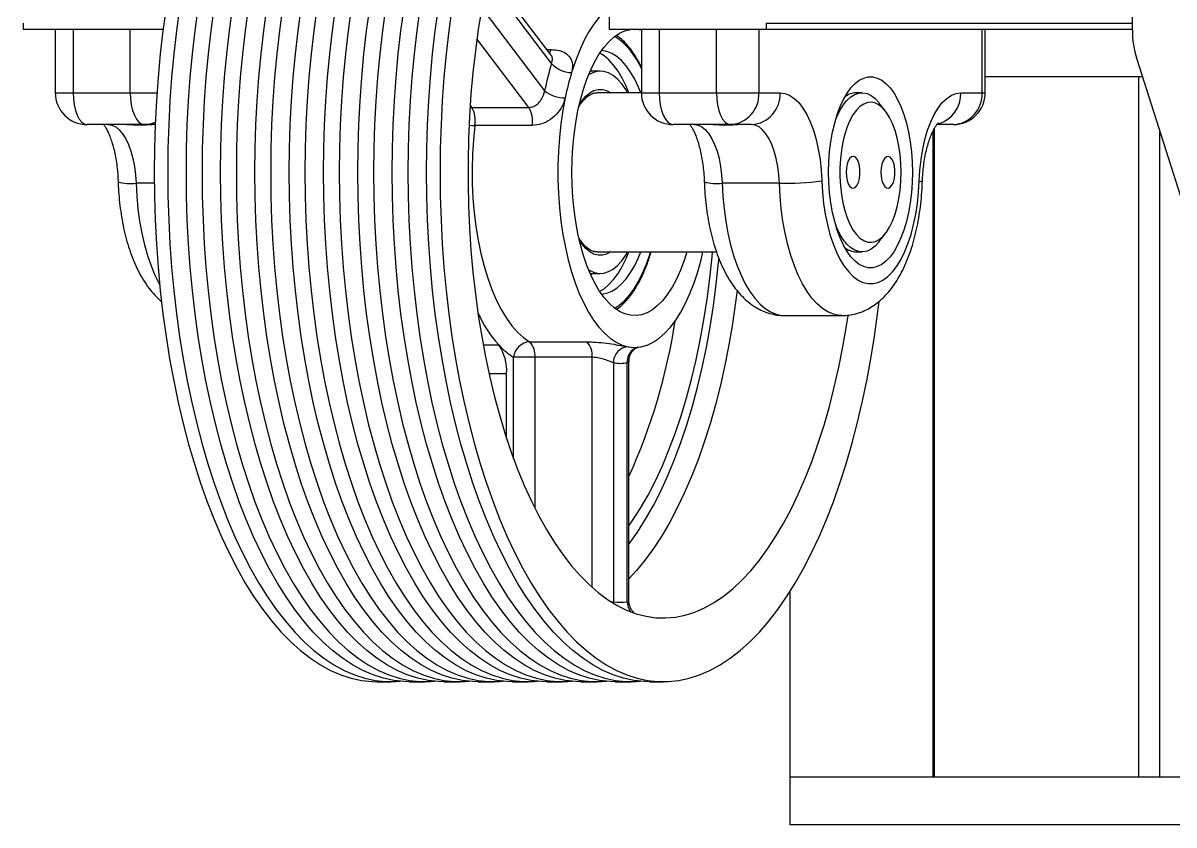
# Model space of a CAD drawing. Header units: millimetres. Extents: x -424 to 424, y -490 to 3099.
# Drawn here: x -423.7 to -61.9, y -490 to -238.1 of the extents above; entities that cross this region are included whole.
import ezdxf

# ---------------------------------------------------------------- set-up
doc = ezdxf.new("R2010")
doc.units = ezdxf.units.MM
doc.layers.add('Wipeouts', color=7, linetype='Continuous', true_color=0xbcb7d9)

msp = doc.modelspace()

# ---------------------------------------------------------------- wipeouts: each hides what was drawn before it
msp.add_wipeout([(0, 3099), (-20, 3099), (-20, 3091), (-32.69, 3091), (-38.59, 3089.07), (-42.22, 3084.03), (-74.64, 2980.94), (-74.64, 2950), (-75, 2940), (-110, 2940), (-110, 2943), (-160, 2943), (-160, 2940), (-165, 2940), (-165, 2938.11), (-163.84, 2935.1), (-160.97, 2933.64), (-160, 2933.53), (-160, 2826.47), (-160.97, 2826.36), (-163.84, 2824.9), (-165, 2821.89), (-165, 2820), (-165, 2805), (-160, 2805), (-160, -113.53), (-160.97, -113.64), (-163.84, -115.1), (-165, -118.11), (-165, -120), (-423.7, -120), (-423.7, -121.89), (-422.74, -124.81), (-420.08, -126.36), (-386.37, -130.31), (-381.65, -133.07), (-379.93, -138.26), (-379.93, -221.74), (-381.65, -226.93), (-386.37, -229.69), (-420.08, -233.64), (-422.74, -235.19), (-423.71, -237.93), (-423.7, -240), (-413.59, -240), (-413.59, -260), (-412.2, -265.09), (-408.61, -268.65), (-404.45, -269.81), (-398.38, -270), (-394.94, -278.7), (-392.67, -299.44), (-390.57, -308.25), (-380.15, -325.8), (-376.97, -347.08), (-372.52, -367.13), (-363.66, -394.09), (-348.36, -422.3), (-333.39, -437.63), (-313.99, -444.96), (-220.82, -444.96), (-199.86, -436.42), (-182.6, -416.64), (-182.6, -490), (182.6, -490), (182.6, -416.64), (192.25, -429.39), (211.01, -442.85), (220.82, -444.96), (312.35, -445), (327.04, -441.45), (339.57, -432.46), (357.7, -407), (367.91, -382.65), (375.62, -353.92), (380.19, -325.63), (387.3, -316.34), (391.99, -302.9), (394.12, -283.75), (395.02, -278.37), (398.38, -270), (403.59, -270), (408.29, -268.83), (412.3, -264.91), (413.59, -260), (413.59, -240), (423.7, -240), (423.71, -237.93), (422.74, -235.19), (420.08, -233.64), (386.37, -229.69), (381.65, -226.93), (379.93, -221.74), (379.92, -137.93), (381.65, -133.07), (386.37, -130.31), (420.08, -126.36), (422.74, -124.81), (423.7, -120), (165, -120), (165, -118.11), (163.84, -115.1), (160.97, -113.64), (160, -113.53), (160, -6.47), (163.84, -4.9), (165, -0.94), (165, 0), (160, 0), (160, 2765.08), (162.32, 2765.08), (163.9, 2765.08), (163.9, 2764.5), (267.5, 2764.5), (267.5, 2911.5), (163.9, 2911.5), (163.9, 2910.92), (162.32, 2910.92), (160, 2910.92), (160, 2933.53), (163.84, 2935.1), (165, 2938.11), (165, 2940), (160, 2940), (160, 2943), (110, 2943), (110, 2940), (75, 2940), (75, 2976.34), (73.59, 2985.44), (42.22, 3084.03), (38.59, 3089.07), (32.69, 3091), (20, 3091.5), (20, 3099)]).dxf.layer = 'Wipeouts'

# ---------------------------------------------------------------- next in the draw order: linework, layer by layer
at = {"color": 7, "linetype": 'Continuous', "lineweight": 25}
for p, q in [((-239.45, -120), (-239.45, -240)), ((-75, -240.34), (-75, -214)), ((-257.69, -248.25), (-277.35, -222.35)), ((-423.7, -238.11), (-423.7, -240)), ((-190.02, -240), (-190.02, -238.11)), ((-423.7, -240), (-379.65, -240)), ((-413.59, -240), (-413.59, -260)), ((-407.97, -240), (-407.97, -260)), ((-407.97, -240), (-390, -240)), ((-390, -260), (-390, -240)), ((-239.45, -240), (-190.02, -240)), ((-229.34, -240), (-229.34, -260)), ((-223.72, -240), (-223.72, -260)), ((-223.72, -240), (-205.75, -240)), ((-205.75, -260), (-205.75, -240)), ((-192.37, -240), (-192.37, -260)), ((-190.02, -240), (-75, -240)), ((-122.23, -260), (-122.23, -240)), ((-121.22, -260), (-121.22, -240)), ((-257.67, -248.27), (-257.69, -248.25)), ((-73.59, -249.44), (-42.22, -348.03)), ((-242.24, -253.25), (-245.43, -253.25)), ((-244.81, -253.25), (-245.16, -252.88)), ((-71.82, -255), (-121.22, -255)), ((-73.01, -475), (-73.01, -255)), ((-407.97, -260), (-390, -260)), ((-229.34, -260), (-243.23, -260)), ((-223.72, -260), (-205.75, -260)), ((-205.75, -260), (-192.37, -260)), ((-192.37, -260), (-185.71, -260)), ((-160, -260), (-161.8, -260)), ((-128.89, -260), (-122.23, -260)), ((-152.6, -265.79), (-154.66, -263.18)), ((-282.67, -264.61), (-264.69, -264.61)), ((-385.61, -270), (-403.59, -270)), ((-382.18, -270), (-385.61, -270)), ((-263.67, -270.28), (-281.65, -270.28)), ((-201.36, -270), (-219.34, -270)), ((-194.7, -270), (-201.36, -270)), ((-137.15, -475), (-137.15, -271.08)), ((-131.22, -270), (-136.43, -270)), ((-137.66, -475), (-137.66, -272.02)), ((-185.96, -288.46), (-203.94, -288.46)), ((-154.66, -306.82), (-152.6, -304.21)), ((-243.23, -310), (-205.73, -310)), ((-161.8, -310), (-160, -310)), ((-245.43, -316.75), (-242.24, -316.75)), ((-244.81, -316.75), (-245.21, -317.17)), ((-184.27, -330), (-166.29, -330)), ((-264.45, -338.25), (-246.47, -338.25)), ((-262.8, -343.09), (-269.49, -343.09)), ((-244.83, -343.09), (-262.8, -343.09)), ((-238.14, -344.79), (-238.14, -419.91)), ((-233.76, -419.91), (-233.76, -344.79)), ((-233.25, -419.67), (-233.25, -344.25)), ((-271.68, -368.65), (-271.68, -348.25)), ((-182.6, -475), (-182.6, -416.64)), ((-312.35, -445), (-308.08, -445)), ((-302.23, -445), (-297.29, -445)), ((-291.45, -445), (-286.51, -445)), ((-280.66, -445), (-275.72, -445)), ((-269.88, -445), (-264.93, -445)), ((-259.09, -445), (-254.15, -445)), ((-248.31, -445), (-243.36, -445)), ((-237.52, -445), (-232.58, -445)), ((-226.74, -445), (-222.47, -445)), ((-182.6, -490), (-182.6, -475)), ((51.09, -475), (-182.6, -475)), ((-137.66, -475), (-182.6, -475)), ((51.09, -490), (-182.6, -490))]:
    msp.add_line(p, q, dxfattribs=at)
at = {"color": 8, "linetype": 'Continuous', "lineweight": 25}
for p, q in [((-257.55, -250.77), (-277.74, -224.18)), ((-279.52, -233.39), (-259.74, -259.43)), ((-190.02, -238.11), (-75, -238.11)), ((-264.69, -264.61), (-281.03, -243.1)), ((-259.04, -246.47), (-257.65, -246.47)), ((-413.59, -260), (-407.97, -260)), ((-390, -260), (-381.62, -260)), ((-229.34, -260), (-223.72, -260)), ((-122.23, -260), (-121.22, -260)), ((-283.14, -263.98), (-282.67, -264.61)), ((-283.19, -264.64), (-282.67, -264.61)), ((-66.32, -475), (-66.32, -272.28)), ((-382.47, -288.46), (-388.19, -288.46)), ((-279.05, -339.21), (-274.18, -339.21)), ((-269.49, -374.97), (-269.49, -343.09)), ((-262.8, -343.09), (-262.8, -390.52)), ((-244.83, -415.38), (-244.83, -343.09)), ((-271.68, -348.25), (-277.22, -348.25)), ((-238.75, -419.81), (-238.14, -419.91)), ((-238.13, -420.36), (-238.14, -419.91))]:
    msp.add_line(p, q, dxfattribs=at)
at = {"color": 7, "linetype": 'Continuous', "lineweight": 25, "flags": 128}
for points in [[(-378.74, -233.42), (-379.73, -240.58), (-380.57, -247.83), (-381.26, -255.17), (-381.79, -262.57), (-382.18, -270.02), (-382.41, -277.5), (-382.49, -285), (-382.41, -292.5), (-382.18, -299.98), (-381.79, -307.43), (-381.26, -314.83), (-380.57, -322.17), (-379.73, -329.42), (-378.74, -336.58), (-377.61, -343.62), (-376.33, -350.53), (-374.92, -357.3), (-373.36, -363.91), (-371.67, -370.35), (-369.85, -376.6), (-367.91, -382.65), (-365.84, -388.48), (-363.66, -394.09), (-361.36, -399.46), (-358.95, -404.57), (-356.44, -409.42), (-353.84, -414), (-351.14, -418.3), (-348.36, -422.3), (-345.5, -426), (-342.57, -429.39), (-339.57, -432.46), (-336.51, -435.21), (-333.39, -437.63), (-330.23, -439.71), (-327.04, -441.45), (-323.81, -442.85), (-320.55, -443.9), (-317.28, -444.6), (-313.99, -444.96), (-312.35, -445)], [(-374.47, -233.42), (-375.46, -240.58), (-376.3, -247.83), (-376.99, -255.17), (-377.52, -262.57), (-377.91, -270.02), (-378.14, -277.5), (-378.22, -285), (-378.14, -292.5), (-377.91, -299.98), (-377.52, -307.43), (-376.99, -314.83), (-376.3, -322.17), (-375.46, -329.42), (-374.47, -336.58), (-373.34, -343.62), (-372.06, -350.53), (-370.65, -357.3), (-369.09, -363.91), (-367.4, -370.35), (-365.58, -376.6), (-363.64, -382.65), (-361.57, -388.48), (-359.39, -394.09), (-357.09, -399.46), (-354.68, -404.57), (-352.17, -409.42), (-349.57, -414), (-346.87, -418.3), (-344.09, -422.3), (-341.23, -426), (-338.3, -429.39), (-335.3, -432.46), (-332.24, -435.21), (-329.12, -437.63), (-325.97, -439.71), (-322.77, -441.45), (-319.54, -442.85), (-316.28, -443.9), (-313.01, -444.6), (-309.72, -444.96), (-306.43, -444.96), (-305.16, -444.86)], [(-372.37, -285), (-372.3, -277.5), (-372.07, -270.02), (-371.68, -262.57), (-371.14, -255.17), (-370.46, -247.83), (-369.62, -240.58), (-368.63, -233.42)], [(-363.69, -233.42), (-364.67, -240.58), (-365.51, -247.83), (-366.2, -255.17), (-366.74, -262.57), (-367.12, -270.02), (-367.35, -277.5), (-367.43, -285), (-367.35, -292.5), (-367.12, -299.98), (-366.74, -307.43), (-366.2, -314.83), (-365.51, -322.17), (-364.67, -329.42), (-363.69, -336.58), (-362.55, -343.62), (-361.28, -350.53), (-359.86, -357.3), (-358.31, -363.91), (-356.62, -370.35), (-354.8, -376.6), (-352.85, -382.65), (-350.79, -388.48), (-348.6, -394.09), (-346.3, -399.46), (-343.9, -404.57), (-341.39, -409.42), (-338.78, -414), (-336.09, -418.3), (-333.31, -422.3), (-330.45, -426), (-327.51, -429.39), (-324.51, -432.46), (-321.45, -435.21), (-318.34, -437.63), (-315.18, -439.71), (-311.98, -441.45), (-308.75, -442.85), (-305.49, -443.9), (-302.22, -444.6), (-298.94, -444.96), (-295.65, -444.96), (-294.37, -444.86)], [(-361.59, -285), (-361.51, -277.5), (-361.28, -270.02), (-360.9, -262.57), (-360.36, -255.17), (-359.67, -247.83), (-358.83, -240.58), (-357.84, -233.42)], [(-352.9, -233.42), (-353.89, -240.58), (-354.73, -247.83), (-355.42, -255.17), (-355.95, -262.57), (-356.34, -270.02), (-356.57, -277.5), (-356.65, -285), (-356.57, -292.5), (-356.34, -299.98), (-355.95, -307.43), (-355.42, -314.83), (-354.73, -322.17), (-353.89, -329.42), (-352.9, -336.58), (-351.77, -343.62), (-350.49, -350.53), (-349.07, -357.3), (-347.52, -363.91), (-345.83, -370.35), (-344.01, -376.6), (-342.07, -382.65), (-340, -388.48), (-337.81, -394.09), (-335.52, -399.46), (-333.11, -404.57), (-330.6, -409.42), (-328, -414), (-325.3, -418.3), (-322.52, -422.3), (-319.66, -426), (-316.73, -429.39), (-313.73, -432.46), (-310.67, -435.21), (-307.55, -437.63), (-304.39, -439.71), (-301.2, -441.45), (-297.96, -442.85), (-294.71, -443.9), (-291.43, -444.6), (-288.15, -444.96), (-284.86, -444.96), (-283.58, -444.86)], [(-350.8, -285), (-350.73, -277.5), (-350.49, -270.02), (-350.11, -262.57), (-349.57, -255.17), (-348.88, -247.83), (-348.05, -240.58), (-347.06, -233.42)], [(-342.12, -233.42), (-343.1, -240.58), (-343.94, -247.83), (-344.63, -255.17), (-345.17, -262.57), (-345.55, -270.02), (-345.78, -277.5), (-345.86, -285), (-345.78, -292.5), (-345.55, -299.98), (-345.17, -307.43), (-344.63, -314.83), (-343.94, -322.17), (-343.1, -329.42), (-342.12, -336.58), (-340.98, -343.62), (-339.71, -350.53), (-338.29, -357.3), (-336.73, -363.91), (-335.05, -370.35), (-333.23, -376.6), (-331.28, -382.65), (-329.21, -388.48), (-327.03, -394.09), (-324.73, -399.46), (-322.33, -404.57), (-319.82, -409.42), (-317.21, -414), (-314.52, -418.3), (-311.74, -422.3), (-308.87, -426), (-305.94, -429.39), (-302.94, -432.46), (-299.88, -435.21), (-296.77, -437.63), (-293.61, -439.71), (-290.41, -441.45), (-287.18, -442.85), (-283.92, -443.9), (-280.65, -444.6), (-277.36, -444.96), (-274.08, -444.96), (-272.8, -444.86)], [(-340.02, -285), (-339.94, -277.5), (-339.71, -270.02), (-339.32, -262.57), (-338.79, -255.17), (-338.1, -247.83), (-337.26, -240.58), (-336.27, -233.42)], [(-331.33, -233.42), (-332.32, -240.58), (-333.16, -247.83), (-333.84, -255.17), (-334.38, -262.57), (-334.77, -270.02), (-335, -277.5), (-335.07, -285), (-335, -292.5), (-334.77, -299.98), (-334.38, -307.43), (-333.84, -314.83), (-333.16, -322.17), (-332.32, -329.42), (-331.33, -336.58), (-330.2, -343.62), (-328.92, -350.53), (-327.5, -357.3), (-325.95, -363.91), (-324.26, -370.35), (-322.44, -376.6), (-320.5, -382.65), (-318.43, -388.48), (-316.24, -394.09), (-313.95, -399.46), (-311.54, -404.57), (-309.03, -409.42), (-306.43, -414), (-303.73, -418.3), (-300.95, -422.3), (-298.09, -426), (-295.16, -429.39), (-292.16, -432.46), (-289.1, -435.21), (-285.98, -437.63), (-282.82, -439.71), (-279.62, -441.45), (-276.39, -442.85), (-273.14, -443.9), (-269.86, -444.6), (-266.58, -444.96), (-263.29, -444.96), (-262.01, -444.86)], [(-329.23, -285), (-329.15, -277.5), (-328.92, -270.02), (-328.54, -262.57), (-328, -255.17), (-327.31, -247.83), (-326.47, -240.58), (-325.49, -233.42)], [(-320.54, -233.42), (-321.53, -240.58), (-322.37, -247.83), (-323.06, -255.17), (-323.6, -262.57), (-323.98, -270.02), (-324.21, -277.5), (-324.29, -285), (-324.21, -292.5), (-323.98, -299.98), (-323.6, -307.43), (-323.06, -314.83), (-322.37, -322.17), (-321.53, -329.42), (-320.54, -336.58), (-319.41, -343.62), (-318.14, -350.53), (-316.72, -357.3), (-315.16, -363.91), (-313.48, -370.35), (-311.66, -376.6), (-309.71, -382.65), (-307.64, -388.48), (-305.46, -394.09), (-303.16, -399.46), (-300.75, -404.57), (-298.25, -409.42), (-295.64, -414), (-292.95, -418.3), (-290.16, -422.3), (-287.3, -426), (-284.37, -429.39), (-281.37, -432.46), (-278.31, -435.21), (-275.2, -437.63), (-272.04, -439.71), (-268.84, -441.45), (-265.61, -442.85), (-262.35, -443.9), (-259.08, -444.6), (-255.79, -444.96), (-252.5, -444.96), (-251.23, -444.86)], [(-318.45, -285), (-318.37, -277.5), (-318.14, -270.02), (-317.75, -262.57), (-317.22, -255.17), (-316.53, -247.83), (-315.69, -240.58), (-314.7, -233.42)], [(-309.76, -233.42), (-310.75, -240.58), (-311.58, -247.83), (-312.27, -255.17), (-312.81, -262.57), (-313.19, -270.02), (-313.43, -277.5), (-313.5, -285), (-313.43, -292.5), (-313.19, -299.98), (-312.81, -307.43), (-312.27, -314.83), (-311.58, -322.17), (-310.75, -329.42), (-309.76, -336.58), (-308.63, -343.62), (-307.35, -350.53), (-305.93, -357.3), (-304.38, -363.91), (-302.69, -370.35), (-300.87, -376.6), (-298.93, -382.65), (-296.86, -388.48), (-294.67, -394.09), (-292.37, -399.46), (-289.97, -404.57), (-287.46, -409.42), (-284.86, -414), (-282.16, -418.3), (-279.38, -422.3), (-276.52, -426), (-273.58, -429.39), (-270.58, -432.46), (-267.52, -435.21), (-264.41, -437.63), (-261.25, -439.71), (-258.05, -441.45), (-254.82, -442.85), (-251.57, -443.9), (-248.29, -444.6), (-245.01, -444.96), (-241.72, -444.96), (-240.44, -444.86)], [(-307.66, -285), (-307.58, -277.5), (-307.35, -270.02), (-306.97, -262.57), (-306.43, -255.17), (-305.74, -247.83), (-304.9, -240.58), (-303.92, -233.42)], [(-298.97, -233.42), (-299.96, -240.58), (-300.8, -247.83), (-301.49, -255.17), (-302.02, -262.57), (-302.41, -270.02), (-302.64, -277.5), (-302.72, -285), (-302.64, -292.5), (-302.41, -299.98), (-302.02, -307.43), (-301.49, -314.83), (-300.8, -322.17), (-299.96, -329.42), (-298.97, -336.58), (-297.84, -343.62), (-296.56, -350.53), (-295.15, -357.3), (-293.59, -363.91), (-291.9, -370.35), (-290.09, -376.6), (-288.14, -382.65), (-286.07, -388.48), (-283.89, -394.09), (-281.59, -399.46), (-279.18, -404.57), (-276.68, -409.42), (-274.07, -414), (-271.37, -418.3), (-268.59, -422.3), (-265.73, -426), (-262.8, -429.39), (-259.8, -432.46), (-256.74, -435.21), (-253.63, -437.63), (-250.47, -439.71), (-247.27, -441.45), (-244.04, -442.85), (-240.78, -443.9), (-237.51, -444.6), (-234.22, -444.96), (-230.93, -444.96), (-229.66, -444.86)], [(-296.88, -285), (-296.8, -277.5), (-296.57, -270.02), (-296.18, -262.57), (-295.65, -255.17), (-294.96, -247.83), (-294.12, -240.58), (-293.13, -233.42)], [(-288.86, -233.42), (-289.85, -240.58), (-290.69, -247.83), (-291.38, -255.17), (-291.91, -262.57), (-292.3, -270.02), (-292.53, -277.5), (-292.61, -285), (-292.53, -292.5), (-292.3, -299.98), (-291.91, -307.43), (-291.38, -314.83), (-290.69, -322.17), (-289.85, -329.42), (-288.86, -336.58), (-287.73, -343.62), (-286.45, -350.53), (-285.04, -357.3), (-283.48, -363.91), (-281.79, -370.35), (-279.97, -376.6), (-278.03, -382.65), (-275.96, -388.48), (-273.78, -394.09), (-271.48, -399.46), (-269.07, -404.57), (-266.56, -409.42), (-263.96, -414), (-261.26, -418.3), (-258.48, -422.3), (-255.62, -426), (-252.69, -429.39), (-249.69, -432.46), (-246.63, -435.21), (-243.51, -437.63), (-240.36, -439.71), (-237.16, -441.45), (-233.93, -442.85), (-230.67, -443.9), (-227.4, -444.6), (-224.11, -444.96), (-220.82, -444.96), (-217.54, -444.6), (-214.26, -443.9), (-211.01, -442.85), (-207.78, -441.45), (-204.58, -439.71), (-201.42, -437.63), (-198.31, -435.21), (-195.25, -432.46), (-192.25, -429.39), (-189.31, -426), (-186.45, -422.3), (-183.67, -418.3), (-180.97, -414), (-178.37, -409.42), (-175.86, -404.57), (-173.46, -399.46), (-171.16, -394.09), (-168.97, -388.48), (-166.9, -382.65), (-164.96, -376.6), (-163.14, -370.35), (-161.45, -363.91), (-159.9, -357.3), (-158.48, -350.53), (-157.2, -343.62), (-156.07, -336.58), (-155.08, -329.42), (-154.63, -325.63)], [(-279.53, -233.46), (-280.59, -240.07), (-281.51, -246.79), (-282.28, -253.6), (-282.89, -260.5), (-283.35, -267.45), (-283.66, -274.45), (-283.82, -281.48), (-283.82, -288.52), (-283.66, -295.55), (-283.35, -302.55), (-282.89, -309.5), (-282.28, -316.4), (-281.51, -323.21), (-280.59, -329.93), (-279.53, -336.54), (-278.32, -343.01), (-276.97, -349.34), (-275.49, -355.51), (-273.87, -361.5), (-272.12, -367.29), (-270.24, -372.88), (-268.25, -378.24), (-266.14, -383.37), (-263.91, -388.25), (-261.59, -392.87), (-259.16, -397.22), (-256.64, -401.28), (-254.04, -405.05), (-251.35, -408.52), (-248.6, -411.68), (-245.77, -414.51), (-242.89, -417.02), (-239.96, -419.19), (-236.98, -421.03), (-233.97, -422.52), (-230.92, -423.66), (-227.86, -424.46), (-224.78, -424.9), (-221.7, -424.99), (-218.61, -424.72), (-215.54, -424.11), (-212.49, -423.14), (-209.46, -421.82), (-206.46, -420.15), (-203.5, -418.15), (-200.59, -415.81), (-197.74, -413.13), (-194.95, -410.14), (-192.23, -406.83), (-189.58, -403.21), (-187.02, -399.29), (-184.55, -395.08), (-182.17, -390.6), (-179.9, -385.84), (-177.73, -380.84), (-175.67, -375.59), (-173.74, -370.11), (-171.92, -364.42), (-170.24, -358.52), (-168.69, -352.45), (-167.27, -346.2), (-165.99, -339.79), (-164.85, -333.25), (-164.34, -329.93)], [(-239.45, -233.11), (-240.88, -234.38), (-242.63, -236.26), (-244.31, -238.47), (-245.9, -240.97), (-247.4, -243.75), (-248.8, -246.81), (-250.09, -250.1), (-251.26, -253.63)], [(-251.18, -285), (-251.1, -281.02), (-250.87, -277.08), (-250.49, -273.19), (-249.96, -269.4), (-249.28, -265.73), (-248.47, -262.21), (-247.52, -258.87), (-246.44, -255.74), (-245.25, -252.83), (-243.95, -250.18), (-242.55, -247.79), (-241.06, -245.7), (-239.5, -243.92), (-237.88, -242.46), (-236.21, -241.33), (-234.5, -240.54), (-232.76, -240.1), (-231.02, -240.01), (-229.34, -240.26)], [(-233.31, -260), (-234.14, -257.95), (-235.35, -255.46), (-236.65, -253.24), (-238.05, -251.32), (-239.52, -249.72), (-241.05, -248.45), (-242.44, -247.62)], [(-229.55, -260), (-230.24, -258.28), (-231.43, -255.76), (-232.72, -253.52), (-234.09, -251.57), (-235.54, -249.93), (-237.06, -248.62), (-238.62, -247.65), (-240.22, -247.03), (-241.83, -246.76), (-241.85, -246.76)], [(-245.4, -253.25), (-245, -252.4), (-244.85, -251.97)], [(-233.66, -260), (-234.24, -259.02), (-235.5, -257.23), (-236.83, -255.75), (-238.22, -254.6), (-239.66, -253.8), (-241.13, -253.35), (-242.61, -253.26), (-244.09, -253.53), (-245.54, -254.16), (-245.91, -254.37)], [(-144.15, -285), (-144.23, -288.24), (-144.46, -291.45), (-144.84, -294.58), (-145.37, -297.6), (-146.04, -300.47), (-146.83, -303.16), (-147.76, -305.63), (-148.79, -307.86), (-149.92, -309.83), (-151.14, -311.51), (-152.44, -312.87), (-153.79, -313.91), (-155.18, -314.6), (-156.59, -314.96), (-158.02, -314.96), (-159.43, -314.6), (-160.82, -313.91), (-162.17, -312.87), (-163.46, -311.51), (-164.68, -309.83), (-165.82, -307.86), (-166.85, -305.63), (-167.77, -303.16), (-168.57, -300.47), (-169.24, -297.6), (-169.77, -294.58), (-170.15, -291.45), (-170.38, -288.24), (-170.46, -285), (-170.38, -281.76), (-170.15, -278.55), (-169.77, -275.42), (-169.24, -272.4), (-168.57, -269.53), (-167.77, -266.84), (-166.85, -264.37), (-165.82, -262.14), (-164.68, -260.17), (-163.46, -258.49), (-162.17, -257.13), (-160.82, -256.09), (-159.43, -255.4), (-158.02, -255.04), (-156.59, -255.04), (-155.18, -255.4), (-153.79, -256.09), (-152.44, -257.13), (-151.14, -258.49), (-149.92, -260.17), (-148.79, -262.14), (-147.76, -264.37), (-146.83, -266.84), (-146.04, -269.53), (-145.37, -272.4), (-144.84, -275.42), (-144.46, -278.55), (-144.23, -281.76), (-144.15, -285)], [(-407.97, -260), (-407.89, -261.95), (-407.64, -263.83), (-407.24, -265.56), (-406.69, -267.07), (-406.03, -268.31), (-405.27, -269.24), (-404.45, -269.81), (-403.59, -270)], [(-390, -260), (-389.91, -261.95), (-389.66, -263.83), (-389.26, -265.56), (-388.71, -267.07), (-388.05, -268.31), (-387.29, -269.24), (-386.47, -269.81), (-385.61, -270)], [(-223.72, -260), (-223.64, -261.95), (-223.39, -263.83), (-222.98, -265.56), (-222.44, -267.07), (-221.77, -268.31), (-221.02, -269.24), (-220.19, -269.81), (-219.34, -270)], [(-205.75, -260), (-205.66, -261.95), (-205.41, -263.83), (-205.01, -265.56), (-204.46, -267.07), (-203.8, -268.31), (-203.04, -269.24), (-202.22, -269.81), (-201.36, -270)], [(-185.71, -260), (-184.21, -260.2), (-182.72, -260.79), (-181.27, -261.77), (-179.88, -263.11), (-178.57, -264.82), (-177.35, -266.85), (-176.24, -269.19), (-175.26, -271.81), (-174.41, -274.66), (-173.71, -277.72), (-173.18, -280.94), (-172.8, -284.28), (-172.6, -287.69)], [(-168.45, -269.08), (-167.86, -267.59), (-166.91, -265.59), (-165.85, -263.86), (-164.71, -262.43), (-163.51, -261.32), (-162.26, -260.54), (-160.97, -260.1), (-159.68, -260.01), (-158.38, -260.27), (-157.11, -260.88), (-155.88, -261.83), (-154.71, -263.11), (-154.66, -263.18)], [(-142.01, -287.69), (-141.8, -284.28), (-141.43, -280.94), (-140.89, -277.72), (-140.2, -274.66), (-139.35, -271.81), (-138.37, -269.19), (-137.26, -266.85), (-136.04, -264.82), (-134.73, -263.11), (-133.34, -261.77), (-131.89, -260.79), (-130.4, -260.2), (-128.89, -260)], [(-253.27, -261.56), (-254.02, -265.63), (-254.63, -269.82), (-255.09, -274.11), (-255.39, -278.48), (-255.55, -282.88), (-255.54, -287.29), (-255.39, -291.7), (-255.07, -296.05), (-254.61, -300.34), (-253.99, -304.53), (-253.23, -308.59), (-252.33, -312.5), (-251.3, -316.23), (-250.14, -319.76), (-248.86, -323.07), (-247.46, -326.13), (-245.96, -328.93), (-244.37, -331.44), (-242.7, -333.66), (-240.95, -335.56), (-239.14, -337.13), (-237.28, -338.37), (-235.38, -339.26), (-233.46, -339.81)], [(-147.66, -285), (-147.74, -282.19), (-147.98, -279.42), (-148.36, -276.74), (-148.9, -274.2), (-149.58, -271.84), (-150.38, -269.7), (-151.29, -267.8), (-152.3, -266.19), (-153.4, -264.88), (-154.56, -263.91), (-155.76, -263.28), (-157, -263.01), (-158.23, -263.1), (-159.45, -263.55), (-160.63, -264.35), (-161.76, -265.49), (-162.82, -266.96), (-163.79, -268.71), (-164.65, -270.74), (-165.39, -273), (-165.99, -275.45), (-166.46, -278.07), (-166.77, -280.79), (-166.93, -283.59), (-166.93, -286.41), (-166.77, -289.21), (-166.46, -291.93), (-165.99, -294.55), (-165.39, -297), (-164.65, -299.26), (-163.79, -301.29), (-162.82, -303.04), (-161.76, -304.51), (-160.63, -305.65), (-159.45, -306.45), (-158.23, -306.9), (-157, -306.99), (-155.76, -306.72), (-154.56, -306.09), (-153.4, -305.12), (-152.3, -303.81), (-151.29, -302.2), (-150.38, -300.31), (-149.58, -298.16), (-148.9, -295.8), (-148.36, -293.26), (-147.98, -290.58), (-147.74, -287.81), (-147.66, -285)], [(-396.93, -270), (-395.74, -270.18), (-394.58, -270.73), (-393.46, -271.64), (-392.4, -272.88), (-391.42, -274.44), (-390.55, -276.28), (-389.8, -278.38), (-389.17, -280.69), (-388.69, -283.17), (-388.36, -285.78), (-388.19, -288.46)], [(-281.65, -270.28), (-282.11, -274.76), (-282.4, -279.31), (-282.52, -283.9), (-282.48, -288.5), (-282.27, -293.07), (-281.89, -297.59), (-281.35, -302.01), (-280.64, -306.32), (-279.78, -310.48), (-278.78, -314.47), (-277.63, -318.24), (-276.34, -321.79), (-274.93, -325.07), (-273.41, -328.08), (-271.78, -330.79), (-270.05, -333.17), (-268.25, -335.22), (-266.38, -336.92), (-264.45, -338.25)], [(-212.68, -270), (-211.49, -270.18), (-210.33, -270.73), (-209.2, -271.64), (-208.15, -272.88), (-207.17, -274.44), (-206.3, -276.28), (-205.54, -278.38), (-204.92, -280.69), (-204.44, -283.17), (-204.11, -285.78), (-203.94, -288.46)], [(-185.96, -288.46), (-186.13, -285.78), (-186.46, -283.17), (-186.94, -280.69), (-187.57, -278.38), (-188.32, -276.28), (-189.2, -274.44), (-190.17, -272.88), (-191.23, -271.64), (-192.35, -270.73), (-193.51, -270.18), (-194.7, -270)], [(-164.98, -285), (-164.89, -286.35), (-164.66, -287.6), (-164.28, -288.65), (-163.79, -289.44), (-163.23, -289.9), (-162.63, -289.99), (-162.05, -289.71), (-161.52, -289.08), (-161.08, -288.16), (-160.77, -286.99), (-160.61, -285.68), (-160.61, -284.32), (-160.77, -283.01), (-161.08, -281.84), (-161.52, -280.92), (-162.05, -280.29), (-162.63, -280.01), (-163.23, -280.1), (-163.79, -280.56), (-164.28, -281.35), (-164.66, -282.4), (-164.89, -283.65), (-164.98, -285)], [(-154.02, -285), (-153.94, -286.35), (-153.7, -287.6), (-153.32, -288.65), (-152.83, -289.44), (-152.27, -289.9), (-151.67, -289.99), (-151.09, -289.71), (-150.56, -289.08), (-150.12, -288.16), (-149.81, -286.99), (-149.65, -285.68), (-149.65, -284.32), (-149.81, -283.01), (-150.12, -281.84), (-150.56, -280.92), (-151.09, -280.29), (-151.67, -280.01), (-152.27, -280.1), (-152.83, -280.56), (-153.32, -281.35), (-153.7, -282.4), (-153.94, -283.65), (-154.02, -285)], [(-302.23, -445), (-303.88, -444.96), (-307.16, -444.6), (-310.44, -443.9), (-313.69, -442.85), (-316.92, -441.45), (-320.12, -439.71), (-323.28, -437.63), (-326.4, -435.21), (-329.46, -432.46), (-332.46, -429.39), (-335.39, -426), (-338.25, -422.3), (-341.03, -418.3), (-343.73, -414), (-346.33, -409.42), (-348.84, -404.57), (-351.25, -399.46), (-353.54, -394.09), (-355.73, -388.48), (-357.8, -382.65), (-359.74, -376.6), (-361.56, -370.35), (-363.25, -363.91), (-364.8, -357.3), (-366.22, -350.53), (-367.5, -343.62), (-368.63, -336.58), (-369.62, -329.42), (-370.46, -322.17), (-371.14, -314.83), (-371.68, -307.43), (-372.07, -299.98), (-372.3, -292.5), (-372.37, -285)], [(-291.45, -445), (-293.09, -444.96), (-296.38, -444.6), (-299.65, -443.9), (-302.91, -442.85), (-306.14, -441.45), (-309.34, -439.71), (-312.5, -437.63), (-315.61, -435.21), (-318.67, -432.46), (-321.67, -429.39), (-324.6, -426), (-327.46, -422.3), (-330.25, -418.3), (-332.94, -414), (-335.55, -409.42), (-338.05, -404.57), (-340.46, -399.46), (-342.76, -394.09), (-344.94, -388.48), (-347.01, -382.65), (-348.96, -376.6), (-350.78, -370.35), (-352.46, -363.91), (-354.02, -357.3), (-355.44, -350.53), (-356.71, -343.62), (-357.84, -336.58), (-358.83, -329.42), (-359.67, -322.17), (-360.36, -314.83), (-360.9, -307.43), (-361.28, -299.98), (-361.51, -292.5), (-361.59, -285)], [(-280.66, -445), (-282.31, -444.96), (-285.59, -444.6), (-288.87, -443.9), (-292.12, -442.85), (-295.35, -441.45), (-298.55, -439.71), (-301.71, -437.63), (-304.82, -435.21), (-307.88, -432.46), (-310.88, -429.39), (-313.82, -426), (-316.68, -422.3), (-319.46, -418.3), (-322.16, -414), (-324.76, -409.42), (-327.27, -404.57), (-329.67, -399.46), (-331.97, -394.09), (-334.16, -388.48), (-336.23, -382.65), (-338.17, -376.6), (-339.99, -370.35), (-341.68, -363.91), (-343.23, -357.3), (-344.65, -350.53), (-345.93, -343.62), (-347.06, -336.58), (-348.05, -329.42), (-348.88, -322.17), (-349.57, -314.83), (-350.11, -307.43), (-350.49, -299.98), (-350.73, -292.5), (-350.8, -285)], [(-269.88, -445), (-271.52, -444.96), (-274.81, -444.6), (-278.08, -443.9), (-281.34, -442.85), (-284.57, -441.45), (-287.77, -439.71), (-290.93, -437.63), (-294.04, -435.21), (-297.1, -432.46), (-300.1, -429.39), (-303.03, -426), (-305.89, -422.3), (-308.67, -418.3), (-311.37, -414), (-313.98, -409.42), (-316.48, -404.57), (-318.89, -399.46), (-321.19, -394.09), (-323.37, -388.48), (-325.44, -382.65), (-327.39, -376.6), (-329.2, -370.35), (-330.89, -363.91), (-332.45, -357.3), (-333.86, -350.53), (-335.14, -343.62), (-336.27, -336.58), (-337.26, -329.42), (-338.1, -322.17), (-338.79, -314.83), (-339.32, -307.43), (-339.71, -299.98), (-339.94, -292.5), (-340.02, -285)], [(-259.09, -445), (-260.74, -444.96), (-264.02, -444.6), (-267.3, -443.9), (-270.55, -442.85), (-273.78, -441.45), (-276.98, -439.71), (-280.14, -437.63), (-283.25, -435.21), (-286.31, -432.46), (-289.31, -429.39), (-292.25, -426), (-295.11, -422.3), (-297.89, -418.3), (-300.59, -414), (-303.19, -409.42), (-305.7, -404.57), (-308.1, -399.46), (-310.4, -394.09), (-312.59, -388.48), (-314.65, -382.65), (-316.6, -376.6), (-318.42, -370.35), (-320.11, -363.91), (-321.66, -357.3), (-323.08, -350.53), (-324.35, -343.62), (-325.49, -336.58), (-326.47, -329.42), (-327.31, -322.17), (-328, -314.83), (-328.54, -307.43), (-328.92, -299.98), (-329.15, -292.5), (-329.23, -285)], [(-248.31, -445), (-249.95, -444.96), (-253.24, -444.6), (-256.51, -443.9), (-259.77, -442.85), (-263, -441.45), (-266.2, -439.71), (-269.35, -437.63), (-272.47, -435.21), (-275.53, -432.46), (-278.53, -429.39), (-281.46, -426), (-284.32, -422.3), (-287.1, -418.3), (-289.8, -414), (-292.4, -409.42), (-294.91, -404.57), (-297.32, -399.46), (-299.62, -394.09), (-301.8, -388.48), (-303.87, -382.65), (-305.81, -376.6), (-307.63, -370.35), (-309.32, -363.91), (-310.88, -357.3), (-312.29, -350.53), (-313.57, -343.62), (-314.7, -336.58), (-315.69, -329.42), (-316.53, -322.17), (-317.22, -314.83), (-317.75, -307.43), (-318.14, -299.98), (-318.37, -292.5), (-318.45, -285)], [(-237.52, -445), (-239.17, -444.96), (-242.45, -444.6), (-245.72, -443.9), (-248.98, -442.85), (-252.21, -441.45), (-255.41, -439.71), (-258.57, -437.63), (-261.68, -435.21), (-264.74, -432.46), (-267.74, -429.39), (-270.68, -426), (-273.54, -422.3), (-276.32, -418.3), (-279.01, -414), (-281.62, -409.42), (-284.13, -404.57), (-286.53, -399.46), (-288.83, -394.09), (-291.02, -388.48), (-293.08, -382.65), (-295.03, -376.6), (-296.85, -370.35), (-298.54, -363.91), (-300.09, -357.3), (-301.51, -350.53), (-302.78, -343.62), (-303.92, -336.58), (-304.9, -329.42), (-305.74, -322.17), (-306.43, -314.83), (-306.97, -307.43), (-307.35, -299.98), (-307.58, -292.5), (-307.66, -285)], [(-226.74, -445), (-228.38, -444.96), (-231.67, -444.6), (-234.94, -443.9), (-238.2, -442.85), (-241.43, -441.45), (-244.62, -439.71), (-247.78, -437.63), (-250.9, -435.21), (-253.96, -432.46), (-256.96, -429.39), (-259.89, -426), (-262.75, -422.3), (-265.53, -418.3), (-268.23, -414), (-270.83, -409.42), (-273.34, -404.57), (-275.75, -399.46), (-278.05, -394.09), (-280.23, -388.48), (-282.3, -382.65), (-284.24, -376.6), (-286.06, -370.35), (-287.75, -363.91), (-289.31, -357.3), (-290.72, -350.53), (-292, -343.62), (-293.13, -336.58), (-294.12, -329.42), (-294.96, -322.17), (-295.65, -314.83), (-296.18, -307.43), (-296.57, -299.98), (-296.8, -292.5), (-296.88, -285)], [(-215.05, -310), (-215.92, -312.72), (-217.05, -315.75), (-218.3, -318.53), (-219.65, -321.05), (-221.09, -323.29), (-222.62, -325.23), (-224.21, -326.85), (-225.86, -328.15), (-227.55, -329.11), (-229.28, -329.73), (-231.02, -329.99), (-232.76, -329.9), (-234.5, -329.46), (-236.21, -328.67), (-237.88, -327.54), (-239.5, -326.08), (-241.06, -324.3), (-242.55, -322.21), (-243.95, -319.82), (-245.25, -317.17), (-246.44, -314.26), (-247.52, -311.13), (-248.47, -307.79), (-249.28, -304.27), (-249.96, -300.6), (-250.49, -296.81), (-250.87, -292.92), (-251.1, -288.98), (-251.18, -285)], [(-172.6, -287.69), (-172.4, -291.27), (-172.04, -294.77), (-171.52, -298.18), (-170.85, -301.44), (-170.04, -304.53), (-169.09, -307.42), (-168.01, -310.06), (-166.83, -312.44), (-165.54, -314.53), (-164.16, -316.31), (-162.72, -317.75), (-161.21, -318.85), (-159.67, -319.58), (-158.09, -319.95), (-156.51, -319.95), (-154.94, -319.58), (-153.4, -318.85), (-151.89, -317.75), (-150.44, -316.31), (-149.07, -314.53), (-147.78, -312.44), (-146.59, -310.06), (-145.52, -307.42), (-144.57, -304.53), (-143.76, -301.44), (-143.09, -298.18), (-142.57, -294.77), (-142.21, -291.27), (-142.01, -287.69)], [(-154.66, -306.82), (-154.71, -306.89), (-155.88, -308.17), (-157.11, -309.12), (-158.38, -309.73), (-159.68, -309.99), (-160.97, -309.9), (-162.26, -309.46), (-163.51, -308.68), (-164.71, -307.57), (-165.85, -306.14), (-166.91, -304.41), (-167.86, -302.41), (-168.45, -300.92)], [(-245.91, -315.63), (-245.54, -315.84), (-244.09, -316.47), (-242.61, -316.74), (-241.13, -316.65), (-239.66, -316.2), (-238.22, -315.4), (-236.83, -314.25), (-235.5, -312.77), (-234.24, -310.98), (-233.66, -310)], [(-242.44, -322.38), (-241.05, -321.55), (-239.52, -320.28), (-238.05, -318.68), (-236.65, -316.76), (-235.35, -314.54), (-234.14, -312.05), (-233.31, -310)], [(-241.85, -323.24), (-241.83, -323.24), (-240.22, -322.97), (-238.62, -322.35), (-237.06, -321.38), (-235.54, -320.07), (-234.09, -318.43), (-232.72, -316.48), (-231.43, -314.24), (-230.24, -311.72), (-229.55, -310)], [(-233.25, -396), (-232.14, -394.41), (-229.64, -390.54), (-227.24, -386.38), (-224.93, -381.93), (-222.74, -377.2), (-220.65, -372.22), (-218.69, -367), (-216.85, -361.54), (-215.14, -355.87), (-213.56, -350), (-212.12, -343.95), (-210.82, -337.73), (-209.67, -331.37), (-208.67, -324.87), (-207.82, -318.26), (-207.13, -311.56), (-206.99, -310)], [(-229.45, -339.81), (-227.52, -339.26), (-225.63, -338.37), (-223.77, -337.13), (-221.96, -335.56), (-220.21, -333.66), (-218.54, -331.44), (-216.95, -328.93), (-215.45, -326.13), (-214.05, -323.07), (-212.77, -319.76), (-211.61, -316.23), (-210.57, -312.5), (-209.98, -310)], [(-244.85, -318.03), (-245, -317.6), (-245.4, -316.75)]]:
    msp.add_lwpolyline(points, dxfattribs=at)
at = {"color": 8, "linetype": 'Continuous', "lineweight": 25, "flags": 128}
for points in [[(-248.82, -263.65), (-247.96, -262.4), (-246.77, -261.03), (-245.52, -260), (-244.23, -259.3), (-242.91, -258.94), (-241.57, -258.94), (-240.25, -259.3), (-238.96, -260), (-238.95, -260)], [(-283.49, -270.18), (-282.57, -270.26), (-281.65, -270.28)], [(-388.19, -288.46), (-387.97, -292.5), (-387.59, -296.48), (-387.06, -300.37), (-386.38, -304.13), (-385.54, -307.74), (-384.57, -311.15), (-383.47, -314.36), (-382.25, -317.32), (-380.91, -320.02), (-380.76, -320.3)], [(-203.94, -288.46), (-203.72, -292.5), (-203.34, -296.48), (-202.81, -300.37), (-202.12, -304.13), (-201.29, -307.74), (-200.32, -311.15), (-199.22, -314.36), (-197.99, -317.32), (-196.66, -320.02), (-195.22, -322.43), (-193.69, -324.54), (-192.08, -326.32), (-190.41, -327.76), (-188.69, -328.85), (-186.94, -329.59), (-185.16, -329.95), (-184.27, -330)], [(-166.28, -330), (-167.18, -329.95), (-168.96, -329.59), (-170.72, -328.85), (-172.44, -327.76), (-174.11, -326.32), (-175.71, -324.54), (-177.24, -322.43), (-178.68, -320.02), (-180.02, -317.32), (-181.24, -314.36), (-182.34, -311.15), (-183.32, -307.74), (-184.15, -304.13), (-184.83, -300.37), (-185.37, -296.48), (-185.74, -292.5), (-185.96, -288.46)], [(-142.01, -287.69), (-141.33, -287.84), (-141.02, -287.99), (-141, -288.03)], [(-238.95, -310), (-238.96, -310), (-240.25, -310.7), (-241.57, -311.06), (-242.91, -311.06), (-244.23, -310.7), (-245.52, -310), (-246.77, -308.97), (-247.96, -307.6), (-248.82, -306.35)], [(-237.72, -327.67), (-236.29, -326.75), (-234.68, -325.37), (-233.12, -323.66), (-231.64, -321.64), (-230.24, -319.32), (-228.94, -316.73), (-227.75, -313.88), (-226.67, -310.8), (-226.42, -310)], [(-233.25, -401.82), (-233.13, -401.66), (-230.52, -397.98), (-227.99, -393.98), (-225.55, -389.7), (-223.22, -385.12), (-220.99, -380.28), (-218.87, -375.19), (-216.88, -369.84), (-215.01, -364.27), (-213.27, -358.48), (-211.66, -352.5), (-210.19, -346.33), (-208.87, -340), (-207.69, -333.52), (-206.66, -326.91), (-205.78, -320.18), (-205.05, -313.36), (-204.93, -311.99)], [(-199.25, -322.15), (-199.71, -325.83), (-200.69, -332.55), (-201.82, -339.15), (-203.1, -345.61), (-204.51, -351.91), (-206.06, -358.04), (-207.75, -363.99), (-209.56, -369.73), (-211.5, -375.26), (-213.57, -380.56), (-215.74, -385.61), (-218.03, -390.4), (-220.41, -394.93), (-222.9, -399.17), (-225.47, -403.12), (-228.14, -406.77), (-230.87, -410.11), (-233.25, -412.69)]]:
    msp.add_lwpolyline(points, dxfattribs=at)
at = {"color": 8, "linetype": 'Continuous', "lineweight": 25}
for centre, radius, start, end in [((-250.14, -261.16), 22.56, 22.7759, 56.5989), ((-260.8, -245.22), 3.39, 318.2696, 338.5128), ((-138.77, -260.3), 9.88, 286.6181, 1.7267), ((-385.63, -261.77), 8.23, 270.1163, 295.0759), ((-389.79, -272.45), 16.09, 255.5256, 275.7078), ((-205.54, -272.45), 16.09, 255.5255, 275.7079), ((-229.12, -344.39), 4.66, 107.8055, 184.8864), ((-228.35, -419.84), 5.41, 180.6671, 216.0986)]:
    msp.add_arc(centre, radius, start, end, dxfattribs=at)
at = {"color": 7, "linetype": 'Continuous', "lineweight": 25}
for centre, radius, start, end in [((-45, -240.34), 30, 180, 197.6501), ((-164.34, -278.97), 97.39, 163.1681, 168.4255), ((-251.44, -245.66), 7.97, 219.9328, 271.3159), ((-165.75, -279.49), 89.33, 163.1702, 168.4241), ((-403.59, -260), 10, 180, 270), ((-253.58, -251.61), 9.96, 231.7828, 271.801), ((-219.34, -260), 10, 180, 270), ((-201.9, -260.48), 9.53, 273.212, 2.89), ((-195.24, -260.48), 9.53, 273.212, 2.8899), ((-161.56, -265.97), 5.98, 92.2391, 130.2854), ((-131.22, -260), 10, 270, 0), ((-131.76, -260.48), 9.53, 273.2121, 2.8898), ((-290.07, -268.86), 8.54, 350.4475, 29.8761), ((-272.09, -268.86), 8.54, 350.4477, 29.8765), ((-185.01, -188.6), 99.86, 269.4548, 277.1376), ((-161.56, -304.03), 5.98, 229.7146, 267.7609), ((-243.63, -312.2), 40.78, 204.6338, 221.4763), ((-403.34, -303.33), 186.79, 335.5864, 351.2652), ((-285.89, -347.32), 14.24, 356.2817, 34.7103), ((-258.61, -325.16), 20.98, 222.0566, 238.7612), ((-264.15, -343.6), 5.36, 93.1144, 174.5597), ((-268.75, -342.42), 5.99, 353.4859, 44.0238), ((-250.78, -342.42), 5.99, 353.4864, 44.0239), ((-233.17, -344.77), 4.97, 93.3558, 180.2742), ((-231.45, -329.35), 10.65, 259.1289, 280.8711), ((-235.95, -333.37), 11.63, 259.1409, 280.8591), ((-235.95, -393.98), 26.02, 265.1676, 274.8324)]:
    msp.add_arc(centre, radius, start, end, dxfattribs=at)
for points, knots in [([(-229.34, -251.99), (-229.47, -251.71), (-230.01, -250.54), (-231.06, -248.73), (-232.47, -246.59), (-233.99, -244.74), (-235.53, -243.18), (-236.6, -242.4), (-237.12, -242.03)], [0, 0, 0, 0, 0.061952, 0.252272, 0.442911, 0.633789, 0.8246, 1, 1, 1, 1]), ([(-257.65, -246.47), (-257.02, -246.5), (-255.4, -246.58), (-253.22, -247.37), (-251.55, -248.94), (-250.76, -251.08), (-251.09, -252.78), (-251.26, -253.63)], [0, 0, 0, 0, 0.142194, 0.365755, 0.58421, 0.793996, 1, 1, 1, 1]), ([(-245.16, -252.88), (-245.08, -252.95), (-244.95, -253.05), (-244.83, -253.2), (-244.79, -253.25)], [0, 0, 0, 0, 0.637883, 1, 1, 1, 1]), ([(-264.69, -264.61), (-264.19, -264.55), (-263.19, -264.43), (-261.84, -263.5), (-260.75, -262.2), (-260.03, -260.75), (-259.83, -259.82), (-259.74, -259.43)], [0, 0, 0, 0, 0.205714, 0.41447, 0.629762, 0.84903, 1, 1, 1, 1]), ([(-248.91, -264.32), (-248.74, -264.05), (-248.27, -263.25), (-247.41, -262.22), (-246.38, -261.22), (-245.33, -260.52), (-244.3, -260.12), (-243.6, -259.96), (-243.24, -260), (-243.23, -260.01)], [0, 0, 0, 0, 0.0909662, 0.2687636, 0.4463089, 0.6243483, 0.8050579, 0.9923297, 1, 1, 1, 1]), ([(-253.27, -261.56), (-253.45, -262.23), (-253.9, -263.86), (-255.49, -266.34), (-257.86, -268.51), (-260.69, -269.99), (-262.67, -270.18), (-263.67, -270.28)], [0, 0, 0, 0, 0.1451155, 0.3561961, 0.5683342, 0.7822749, 1, 1, 1, 1]), ([(-398.38, -270), (-398.27, -270.14), (-398.03, -270.45), (-397.53, -271.26), (-396.96, -272.39), (-396.36, -273.81), (-395.77, -275.5), (-395.22, -277.44), (-394.73, -279.61), (-394.33, -281.95), (-394.03, -284.44), (-393.87, -286.49), (-393.83, -287.7), (-393.81, -288.03)], [0, 0, 0, 0, 0.068504, 0.157066, 0.248395, 0.342814, 0.440241, 0.540368, 0.642802, 0.747095, 0.85281, 0.959561, 1, 1, 1, 1]), ([(-382.47, -270), (-382.78, -270.02), (-383.4, -270.06), (-385.32, -270.2), (-387.73, -270.21), (-390.43, -270.09), (-392.35, -270), (-393.29, -270), (-393.41, -270)], [0, 0, 0, 0, 0.1944123, 0.3887419, 0.5837668, 0.777039, 0.971726, 1, 1, 1, 1]), ([(-214.12, -270), (-214.02, -270.14), (-213.78, -270.45), (-213.28, -271.26), (-212.7, -272.39), (-212.1, -273.81), (-211.51, -275.5), (-210.97, -277.44), (-210.48, -279.61), (-210.08, -281.95), (-209.78, -284.44), (-209.62, -286.49), (-209.57, -287.7), (-209.56, -288.03)], [0, 0, 0, 0, 0.068503, 0.157066, 0.248396, 0.342814, 0.440241, 0.540368, 0.642803, 0.747095, 0.852811, 0.959561, 1, 1, 1, 1]), ([(-198.22, -270), (-198.53, -270.02), (-199.15, -270.06), (-201.07, -270.2), (-203.48, -270.21), (-206.18, -270.09), (-208.1, -270), (-209.04, -270), (-209.16, -270)], [0, 0, 0, 0, 0.194413, 0.388743, 0.583767, 0.77704, 0.971726, 1, 1, 1, 1]), ([(-141, -288.03), (-140.98, -287.57), (-140.93, -286.24), (-140.75, -284.05), (-140.42, -281.55), (-140, -279.19), (-139.49, -277.02), (-138.91, -275.07), (-138.29, -273.38), (-137.66, -271.98), (-137.07, -270.89), (-136.55, -270.12), (-136.17, -269.66), (-135.98, -269.49), (-136.01, -269.51), (-136.02, -269.52)], [0, 0, 0, 0, 0.047356, 0.138411, 0.229004, 0.318761, 0.407381, 0.494502, 0.579802, 0.662954, 0.743765, 0.822237, 0.898758, 0.974296, 1, 1, 1, 1]), ([(-393.81, -288.03), (-393.79, -288.68), (-393.71, -290.57), (-393.47, -293.66), (-393.03, -297.27), (-392.45, -300.81), (-391.71, -304.26), (-390.81, -307.6), (-389.74, -310.82), (-388.51, -313.9), (-387.09, -316.83), (-385.48, -319.57), (-383.72, -321.99), (-381.94, -324.01), (-380.7, -325.1), (-380.12, -325.6)], [0, 0, 0, 0, 0.041945, 0.120852, 0.199989, 0.279506, 0.35957, 0.440368, 0.522091, 0.604944, 0.689069, 0.774399, 0.860244, 0.935191, 1, 1, 1, 1]), ([(-209.56, -288.03), (-209.53, -288.68), (-209.46, -290.57), (-209.21, -293.66), (-208.78, -297.27), (-208.19, -300.81), (-207.45, -304.26), (-206.55, -307.6), (-205.49, -310.82), (-204.26, -313.9), (-202.84, -316.83), (-201.22, -319.57), (-199.47, -321.99), (-197.63, -324.06), (-195.76, -325.76), (-193.81, -327.17), (-191.78, -328.3), (-189.62, -329.19), (-187.35, -329.76), (-185.51, -330.02), (-184.49, -329.98), (-184.26, -329.97)], [0, 0, 0, 0, 0.030978, 0.089255, 0.1477, 0.206427, 0.265558, 0.325231, 0.385586, 0.446777, 0.508907, 0.571926, 0.635327, 0.690678, 0.743316, 0.793348, 0.841223, 0.887486, 0.937367, 0.985638, 1, 1, 1, 1]), ([(-166.27, -329.97), (-165.74, -329.96), (-164.44, -329.96), (-162.41, -329.59), (-160.23, -328.93), (-158.14, -327.98), (-156.14, -326.77), (-154.23, -325.28), (-152.4, -323.51), (-150.67, -321.44), (-149.03, -319.08), (-147.51, -316.43), (-146.14, -313.52), (-144.93, -310.42), (-143.88, -307.17), (-142.99, -303.78), (-142.27, -300.29), (-141.7, -296.72), (-141.29, -293.09), (-141.08, -290.18), (-141.02, -288.49), (-141, -288.03)], [0, 0, 0, 0, 0.032692, 0.079373, 0.126002, 0.173207, 0.221632, 0.271925, 0.324674, 0.380247, 0.438566, 0.498957, 0.560367, 0.621683, 0.682452, 0.742576, 0.802108, 0.861149, 0.919824, 0.978244, 1, 1, 1, 1]), ([(-243.17, -309.97), (-243.29, -309.98), (-243.79, -310.02), (-244.62, -309.79), (-245.69, -309.27), (-246.75, -308.47), (-247.79, -307.33), (-248.54, -306.36), (-248.91, -305.7), (-248.97, -305.59)], [0, 0, 0, 0, 0.068353, 0.263598, 0.434485, 0.615784, 0.792223, 0.966965, 1, 1, 1, 1]), ([(-237.11, -327.94), (-236.94, -327.84), (-236.22, -327.39), (-235, -326.3), (-233.45, -324.66), (-231.98, -322.71), (-230.59, -320.5), (-229.3, -318.04), (-228.1, -315.35), (-227.09, -312.67), (-226.52, -310.82), (-226.28, -310)], [0, 0, 0, 0, 0.035933, 0.157963, 0.281329, 0.405472, 0.529936, 0.654394, 0.778719, 0.902871, 1, 1, 1, 1]), ([(-245.21, -317.17), (-245.11, -317.09), (-244.97, -316.97), (-244.83, -316.8), (-244.79, -316.75)], [0, 0, 0, 0, 0.679993, 1, 1, 1, 1]), ([(-246.47, -338.25), (-245.81, -338.26), (-244.11, -338.29), (-241.12, -338.56), (-237.92, -339.01), (-235.14, -339.49), (-234.02, -339.7), (-233.46, -339.81)], [0, 0, 0, 0, 0.142191, 0.365752, 0.584207, 0.793997, 1, 1, 1, 1]), ([(-233.23, -344.26), (-233.21, -343.89), (-233.18, -343.13), (-232.78, -342.1), (-232.22, -341.24), (-231.59, -340.61), (-230.97, -340.19), (-230.5, -339.97), (-230.23, -339.89), (-230.21, -339.88), (-230.2, -339.88)], [0, 0, 0, 0, 0.153032, 0.310693, 0.453356, 0.583782, 0.702163, 0.809032, 0.907543, 1, 1, 1, 1]), ([(-238.14, -344.79), (-238.44, -344.68), (-239.04, -344.45), (-240.46, -343.93), (-242.09, -343.44), (-243.63, -343.14), (-244.49, -343.11), (-244.83, -343.09)], [0, 0, 0, 0, 0.214466, 0.431434, 0.65071, 0.866043, 1, 1, 1, 1]), ([(-231.7, -423.24), (-231.82, -423.14), (-232.19, -422.8), (-232.7, -422.04), (-233.11, -420.99), (-233.29, -420.16), (-233.24, -419.72), (-233.24, -419.68)], [0, 0, 0, 0, 0.117819, 0.386984, 0.672063, 0.965222, 1, 1, 1, 1])]:
    msp.add_open_spline(points, degree=3, knots=knots, dxfattribs=at)
at = {"color": 8, "linetype": 'Continuous', "lineweight": 25}
for points, knots in [([(-257.55, -250.77), (-257.44, -250.35), (-257.22, -249.49), (-257.34, -248.66), (-257.66, -248.35), (-257.73, -248.28)], [0, 0, 0, 0, 0.433135, 0.87127, 1, 1, 1, 1]), ([(-233.32, -344.25), (-233.31, -344.35), (-233.29, -344.57), (-233.6, -344.72), (-233.76, -344.79)], [0, 0, 0, 0, 0.480224, 1, 1, 1, 1]), ([(-233.76, -419.91), (-233.61, -419.88), (-233.3, -419.81), (-233.31, -419.72), (-233.31, -419.67)], [0, 0, 0, 0, 0.492778, 1, 1, 1, 1])]:
    msp.add_open_spline(points, degree=3, knots=knots, dxfattribs=at)

doc.saveas('drawing.dxf')
